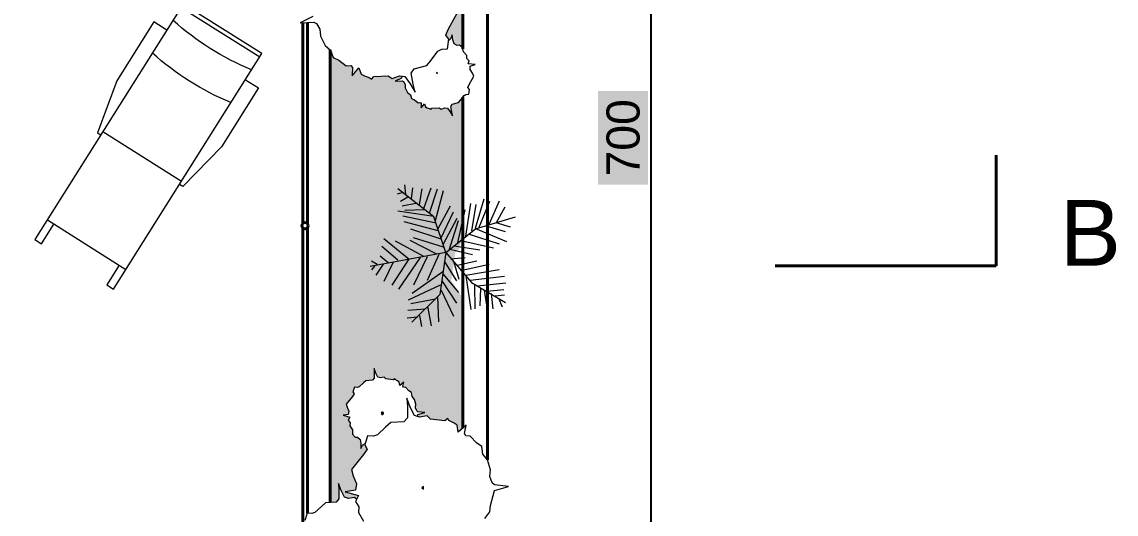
# Model space of a CAD drawing. Header units: inches. Extents: x 4350 to 28384, y -6772 to 993.
# Drawn here: x 25316.7 to 25811.5, y -3672.4 to -3449.8 of the extents above; entities that cross this region are included whole.
import ezdxf

# ---------------------------------------------------------------- set-up
doc = ezdxf.new("R2010")
doc.units = ezdxf.units.IN
doc.header["$MEASUREMENT"] = 0
for name, color, linetype, lineweight in [('ARREDAMENTO', 2, 'Continuous', 18), ('MURATURA_section_wall', 7, 'Continuous', 40), ('QUOTE', 3, 'Continuous', 9)]:
    doc.layers.add(name, color=color, linetype=linetype, lineweight=lineweight)
doc.styles.get("Standard").update_dxf_attribs({"font": 'arial.ttf'})
doc.dimstyles.new('ook', dxfattribs={"dimtxt": 15, "dimasz": 10, "dimexe": 10, "dimexo": 10, "dimgap": 5, "dimtad": 1, "dimtoh": 1, "dimdec": 0, "dimzin": 0, "dimdsep": 46, "dimtxsty": 'Standard', "dimblk": 'OBLIQUE', "dimcen": 0.09, "dimdle": 10, "dimadec": 0, "dimazin": 0, "dimtfac": 1, "dimtdec": 0, "dimtofl": 0, "dimtmove": 0, "dimatfit": 3, "dimldrblk": 'OBLIQUE', "dimfxl": 1, "dimtfill": 2, "dimtfillclr": 1, "dimtolj": 1, "dimtzin": 0, "dimarcsym": 0})
pattern_1 = [(127.5, (-49344.116, -62695.2797), (-5.7804713, -0.18898007), [0, -4.56, 0, -5.1, 0, -4.875]), (97.5, (-49344.116, -62695.28), (-8.4664382, 5.3093301), [0, -2.46, 0, -4.11, 0, -1.575]), (57.5, (-49344.116, -62698.9697), (-0.01697716, 9.34242559), [0, -1.5, 0, -5.4, 0, -7.05]), (47.5, (-49344.116, -62698.97), (-2.6330267, 9.0183798), [0, -0.75, 0, -3.54, 0, -4.05])]

# ---------------------------------------------------------------- blocks, each defined once
blk = doc.blocks.new('SOL')
for p, q in [((-0.6316, 0.1064), (-0.9872, 0.0302)), ((-0.1744, 0.1064), (-0.6316, 0.1064)), ((-0.1744, 0.0048), (-0.1744, 0.1064)), ((-1.6476, -0.6048), (-1.6476, 0.0048)), ((-0.9872, 0.0302), (-0.9872, 0.0048)), ((-0.9618, -0.6048), (-0.9618, 0.0048)), ((0.0034, -0.6048), (0.0034, 0.0048)), ((-0.9872, -0.6302), (-0.9872, -0.6048)), ((-0.6316, -0.7064), (-0.9872, -0.6302)), ((-0.1744, -0.6048), (-0.1744, -0.7064)), ((-0.1744, -0.7064), (-0.6316, -0.7064))]:
    blk.add_line(p, q)
blk.add_lwpolyline([(-1.6476, -0.046), (-1.8, -0.046), (-1.8, 0.0048), (0.0288, 0.0048), (0.0288, -0.6048), (-1.8, -0.6048), (-1.8, -0.554), (-1.6476, -0.554)])
for centre in [(1.4512, -0.3), (1.7052, -0.3)]:
    blk.add_arc(centre, 1.829, 170.40687, 189.59313)
blk = doc.blocks.new('_Oblique')
at = {"color": 0, "linetype": 'ByBlock', "lineweight": -2}
blk.add_line((-0.5, -0.5), (0.5, 0.5), dxfattribs=at)
blk = doc.blocks.new('*D42')
at = {"layer": 'Defpoints', "color": 0, "transparency": 16777216}
for p in [(25527.39, -3152.39), (25601.28, -3152.39), (25527.14, -3852.11)]:
    blk.add_point(p, dxfattribs=at)
at = {"layer": 'QUOTE', "color": 0, "lineweight": -2, "transparency": 16777216}
for p, q in [((25601.28, -3862.11), (25601.28, -3142.39)), ((25537.39, -3152.39), (25611.28, -3152.39)), ((25537.14, -3852.11), (25611.28, -3852.11))]:
    blk.add_line(p, q, dxfattribs=at)
at = {"layer": 'QUOTE', "color": 0, "lineweight": -2, "transparency": 16777216, "xscale": 10, "yscale": 10, "zscale": 10}
for p, rotation in [((25601.28, -3152.39), 90), ((25601.28, -3852.11), 270)]:
    blk.add_blockref('_Oblique', p, dxfattribs=dict(at, rotation=rotation))
at = {"layer": 'QUOTE', "color": 0, "transparency": 16777216, "insert": (25588.62, -3502.25), "char_height": 15, "attachment_point": 5, "rotation": 90, "bg_fill": 1, "box_fill_scale": 1.25, "bg_fill_color": 1, "bg_fill_transparency": 0}
blk.add_mtext('\\A1;700', dxfattribs=at)

msp = doc.modelspace()

# ---------------------------------------------------------------- hatches: boundary and pattern name
at = {"layer": 'ARREDAMENTO'}
h = msp.add_hatch(dxfattribs=at)
h.set_pattern_fill('AR-SAND', color=256, scale=3, angle=90, style=0)
h.set_pattern_definition(pattern_1)
h.paths.add_polyline_path([(25479.8, -3254.87), (25478.68, -3252.14), (25477.69, -3248.28), (25475.54, -3246.34), (25471.32, -3248.56), (25475.08, -3243.61), (25473.43, -3242.8), (25473.23, -3243.97), (25470.78, -3245.23), (25469.69, -3246.9), (25470.32, -3250.11), (25471.31, -3253.45), (25469.69, -3251), (25470.37, -3237.49), (25465.32, -3218.57), (25461.32, -3221.24), (25456.35, -3224.09), (25456.04, -3249.62), (25456.04, -3345.26), (25463.89, -3351.37), (25463.95, -3351.38), (25467.47, -3361.96), (25468.51, -3361.12), (25468.56, -3360.96), (25468.68, -3360.99), (25467.47, -3361.96), (25473.26, -3368.63), (25473.34, -3368.62), (25473.36, -3368.75), (25467.47, -3361.96), (25465.72, -3374.24), (25459.04, -3380.92), (25456.04, -3381.2), (25456.04, -3424.95), (25457.61, -3423.21), (25458.6, -3419.73), (25461.17, -3419.28), (25463.12, -3418.32), (25464.28, -3415.85), (25467.96, -3414.17), (25471.44, -3414.39), (25474.82, -3412.56), (25475.69, -3409.94), (25477.69, -3412.27), (25480.87, -3412.34), (25483.89, -3411.4), (25486.29, -3413.04), (25489.95, -3414.27), (25492.94, -3411.68), (25493.96, -3408.4), (25494.73, -3412.81), (25495.87, -3416.33), (25498.53, -3417.93), (25500.59, -3417.58), (25503.35, -3419.78), (25504.27, -3423.54), (25507.25, -3426.95), (25507.45, -3429.6), (25509.41, -3431.73), (25508.58, -3434.56), (25514.77, -3435.14), (25510.28, -3436.75), (25510.26, -3439.64), (25512.43, -3442.98), (25513.69, -3445.65), (25509.44, -3453.21), (25508.32, -3455.88), (25509.7, -3457.71), (25509.62, -3458.3), (25510.68, -3457.38), (25511.19, -3455.74), (25511.58, -3457.95), (25512.15, -3459.71), (25513.48, -3460.51), (25514.51, -3460.33), (25515.89, -3461.43), (25516.04, -3462.02), (25516.04, -3336.35), (25515.46, -3332.45), (25506.41, -3322), (25501.01, -3305.8), (25500.9, -3305.71), (25500.98, -3305.72), (25506.41, -3322), (25508.01, -3320.72), (25508.09, -3320.47), (25508.27, -3320.51), (25515.44, -3314.77), (25516.04, -3310.85), (25516.04, -3279.33), (25515.38, -3279.68), (25514.7, -3280.71), (25515.09, -3282.72), (25515.71, -3284.81), (25514.7, -3283.28), (25513.15, -3281.27), (25511.97, -3281.02), (25509.46, -3282.69), (25507.91, -3282.6), (25505.41, -3282.34), (25504.5, -3282.65), (25503.53, -3283.53), (25501.77, -3282.32), (25501.57, -3281.19), (25500.2, -3280.7), (25495.98, -3279.71), (25495.42, -3278.35), (25494.93, -3276.42), (25493.85, -3275.45), (25491.74, -3276.56), (25493.62, -3274.08), (25492.3, -3273.43), (25492.18, -3271.99), (25491.27, -3271.02), (25491.02, -3268.77), (25489.94, -3267.16), (25490.06, -3265.4), (25490.89, -3264.76), (25491.2, -3263.24), (25490.29, -3261.63), (25488.93, -3259.85), (25490.48, -3260.59), (25491.88, -3260.42), (25491.38, -3260.08), (25490.97, -3257.83), (25488.24, -3256.85)])
h.paths.add_polyline_path([(25482.35, -3353.11), (25482.39, -3353.12), (25482.4, -3353.09)], flags=16)
h.paths.add_polyline_path([(25456.04, -3164.9), (25456.04, -3199.69), (25456.83, -3226.75), (25458.95, -3226.76), (25461.73, -3239.79), (25463.18, -3222.64), (25462.82, -3238.14), (25462.95, -3213.6), (25470.24, -3221.92), (25474.7, -3209.76), (25476.06, -3208.96), (25471.66, -3204.3), (25476.09, -3207.66), (25478.81, -3206.6), (25479.54, -3205.78), (25479.16, -3202.73), (25481.68, -3203.87), (25485.32, -3202.61), (25487.51, -3199.89), (25491.24, -3198.31), (25493.84, -3199.13), (25495.87, -3198.34), (25497.93, -3196.75), (25501.16, -3198.38), (25503.81, -3198.39), (25507.28, -3195.21), (25509.1, -3192.01), (25508.64, -3195.7), (25508.81, -3198.91), (25510.46, -3200.2), (25514.02, -3200.54), (25516.04, -3201.08), (25516.04, -3164.9)])
h = msp.add_hatch(dxfattribs=at)
h.set_pattern_fill('AR-SAND', color=2, scale=3, angle=90, style=0)
h.set_pattern_definition(pattern_1)
h.paths.add_polyline_path([(25494.38, -3691.04), (25491.58, -3691.86), (25490.12, -3697.23), (25489.91, -3699.51), (25488.03, -3701.95), (25485.94, -3703.9), (25485.53, -3705.53), (25486.99, -3707.65), (25489.07, -3709.76), (25486.36, -3708.62), (25482.61, -3708.3), (25480.94, -3709.6), (25479.68, -3712.2), (25477.6, -3712.2), (25475.93, -3712.69), (25474.68, -3714.48), (25471.55, -3715.3), (25468.83, -3714.65), (25465.91, -3715.62), (25464.87, -3717.58), (25463.62, -3715.46), (25461.11, -3714.97), (25458.61, -3715.3), (25456.94, -3713.67), (25456.04, -3713.18), (25456.04, -3846.04), (25516.04, -3846.04), (25516.04, -3686.15), (25515.54, -3687.18), (25512.93, -3687.18), (25510.85, -3687.79), (25509.28, -3690.03), (25505.37, -3691.04), (25501.98, -3690.23), (25498.33, -3691.45), (25497.02, -3693.89), (25495.46, -3691.25)])
h.paths.add_polyline_path([(25468.41, -3764.77), (25468.47, -3764.79), (25468.5, -3764.74)], flags=16)
h.paths.add_polyline_path([(25474.07, -3475.07), (25471.54, -3474.27), (25470.09, -3473.49), (25469.05, -3470.58), (25465.97, -3474.21), (25466.12, -3470.47), (25465.43, -3469.55), (25463.34, -3469.71), (25459.99, -3467.2), (25457.39, -3466), (25456.29, -3462.68), (25456.04, -3462.46), (25456.04, -3667.14), (25458.82, -3666.95), (25460.07, -3665.49), (25460.07, -3661.42), (25459.86, -3658.49), (25461.11, -3661.74), (25462.57, -3664.67), (25464.45, -3665.32), (25467.16, -3664.84), (25468.04, -3665.63), (25468.85, -3663.98), (25462.85, -3662.36), (25467.55, -3661.54), (25468.07, -3658.69), (25466.5, -3655.03), (25465.72, -3652.18), (25471.2, -3645.47), (25472.76, -3643.03), (25471.72, -3640.99), (25471.9, -3640.42), (25470.69, -3641.15), (25469.91, -3642.67), (25469.91, -3640.43), (25469.65, -3638.6), (25468.48, -3637.58), (25467.43, -3637.58), (25466.26, -3636.26), (25466.13, -3634.33), (25464.96, -3632.4), (25465.09, -3631.07), (25464.3, -3629.85), (25464.96, -3628.53), (25461.96, -3627.72), (25464.3, -3627.31), (25464.57, -3625.88), (25463.78, -3624.05), (25463.39, -3622.63), (25466.13, -3619.27), (25466.91, -3618.05), (25466.39, -3617.03), (25467.04, -3615), (25468.35, -3615.1), (25469.26, -3614.8), (25471.09, -3613.07), (25472.26, -3612.05), (25475.26, -3611.85), (25476.04, -3610.93), (25476.04, -3608.39), (25475.91, -3606.56), (25476.69, -3608.59), (25477.61, -3610.42), (25478.78, -3610.83), (25480.48, -3610.52), (25481.26, -3611.24), (25484.52, -3611.64), (25485.17, -3611.13), (25485.43, -3611.54), (25486.61, -3612.15), (25487.26, -3612.66), (25487.52, -3614.19), (25489.35, -3612.66), (25488.95, -3614.49), (25489.22, -3615), (25490.26, -3615.1), (25491.69, -3616.63), (25492.87, -3617.44), (25493.13, -3619.17), (25494.17, -3620.49), (25494.82, -3622.73), (25494.69, -3624.26), (25495.21, -3625.68), (25495.74, -3626.09), (25498.87, -3626.5), (25495.74, -3627.41), (25495.51, -3628.24), (25496.5, -3628.58), (25499.89, -3627.97), (25501.46, -3629.39), (25507.98, -3630.21), (25509.28, -3629.19), (25509.8, -3630), (25512.15, -3631.22), (25513.46, -3632.24), (25513.98, -3635.29), (25516.04, -3633.57), (25516.04, -3574.73), (25510.83, -3566.95), (25512.66, -3554.13), (25495.78, -3557.24), (25495.9, -3557.05), (25496.07, -3557.19), (25512.66, -3554.13), (25507.26, -3537.93), (25507.15, -3537.84), (25507.24, -3537.86), (25512.66, -3554.13), (25514.26, -3552.85), (25516.04, -3547.13), (25516.04, -3483.88), (25515.12, -3485.11), (25514.14, -3486.31), (25511.22, -3487.03), (25510.6, -3488.06), (25511.04, -3490.57), (25511.48, -3492.35), (25510.36, -3490.48), (25509.15, -3488.83), (25507.92, -3488.63), (25506.3, -3489.23), (25505.41, -3488.66), (25502.13, -3488.82), (25501.57, -3489.43), (25501.25, -3489.08), (25499.99, -3488.68), (25499.26, -3488.29), (25498.74, -3486.83), (25497.2, -3488.64), (25497.27, -3486.77), (25496.93, -3486.32), (25495.88, -3486.4), (25494.21, -3485.14), (25492.91, -3484.54), (25492.36, -3482.88), (25491.1, -3481.76), (25490.07, -3479.66), (25489.94, -3478.14), (25489.18, -3476.82), (25488.6, -3476.51), (25485.44, -3476.65), (25488.37, -3475.21), (25488.45, -3474.36), (25487.42, -3474.19), (25484.18, -3475.37), (25482.39, -3474.24), (25475.83, -3474.56), (25474.72, -3475.78)])

# ---------------------------------------------------------------- linework, layer by layer
for p, q in [((25486.47, -3527.64), (25488.7, -3526.99)), ((25486.47, -3527.64), (25488.7, -3526.99)), ((25502.94, -3537.93), (25486.74, -3525.33)), ((25502.94, -3537.93), (25486.74, -3525.33)), ((25490.37, -3527.86), (25489.81, -3523.51)), ((25490.37, -3527.86), (25489.81, -3523.51)), ((25492.88, -3529.81), (25493.44, -3524.81)), ((25492.88, -3529.81), (25493.44, -3524.81)), ((25496.5, -3532.42), (25497.62, -3525.25)), ((25496.5, -3532.42), (25497.62, -3525.25)), ((25498.45, -3534.16), (25501.8, -3524.81)), ((25498.45, -3534.16), (25501.8, -3524.81)), ((25500.96, -3536.33), (25504.58, -3525.25)), ((25500.96, -3536.33), (25504.58, -3525.25)), ((25503.75, -3539.59), (25507.37, -3526.12)), ((25503.75, -3539.59), (25507.37, -3526.12)), ((25487.86, -3530.9), (25491.21, -3528.94)), ((25487.86, -3530.9), (25491.21, -3528.94)), ((25488.7, -3533.07), (25494.83, -3531.77)), ((25488.7, -3533.07), (25494.83, -3531.77)), ((25517.4, -3546.77), (25519.63, -3531.99)), ((25517.4, -3546.77), (25519.63, -3531.99)), ((25520.19, -3544.37), (25522.14, -3532.42)), ((25520.19, -3544.37), (25522.14, -3532.42)), ((25521.86, -3543.07), (25525.76, -3529.81)), ((25521.86, -3543.07), (25525.76, -3529.81)), ((25523.53, -3542.64), (25528.27, -3530.9)), ((25523.53, -3542.64), (25528.27, -3530.9)), ((25527.99, -3541.33), (25532.73, -3530.68)), ((25527.99, -3541.33), (25532.73, -3530.68)), ((25502.91, -3537.85), (25486.75, -3535.46)), ((25502.91, -3537.85), (25486.75, -3535.46)), ((25504.02, -3540.9), (25488.98, -3537.64)), ((25504.02, -3540.9), (25488.98, -3537.64)), ((25489.81, -3535.03), (25498.45, -3534.59)), ((25489.81, -3535.03), (25498.45, -3534.59)), ((25504.86, -3543.29), (25510.43, -3533.07)), ((25504.86, -3543.29), (25510.43, -3533.07)), ((25506.25, -3547.42), (25511.83, -3535.68)), ((25506.25, -3547.42), (25511.83, -3535.68)), ((25513.78, -3549.59), (25517.12, -3534.81)), ((25513.78, -3549.59), (25517.12, -3534.81)), ((25531.33, -3540.46), (25535.23, -3533.51)), ((25531.33, -3540.46), (25535.23, -3533.51)), ((25504.86, -3544.37), (25489.53, -3540.24)), ((25504.86, -3544.37), (25489.53, -3540.24)), ((25508.34, -3554.13), (25502.94, -3537.93)), ((25508.34, -3554.13), (25502.94, -3537.93)), ((25507.37, -3550.24), (25513.5, -3538.51)), ((25507.37, -3550.24), (25513.5, -3538.51)), ((25509.88, -3553.07), (25514.06, -3539.59)), ((25509.88, -3553.07), (25514.06, -3539.59)), ((25521.84, -3543.33), (25539.84, -3537.93)), ((25521.84, -3543.33), (25539.84, -3537.93)), ((25526.6, -3541.98), (25535.23, -3544.59)), ((25526.6, -3541.98), (25535.23, -3544.59)), ((25531.05, -3540.46), (25537.46, -3542.42)), ((25531.05, -3540.46), (25537.46, -3542.42)), ((25506.25, -3548.07), (25492.6, -3543.51)), ((25506.25, -3548.07), (25492.6, -3543.51)), ((25507.37, -3551.76), (25493.72, -3547.42)), ((25507.37, -3551.76), (25493.72, -3547.42)), ((25508.34, -3554.13), (25521.84, -3543.33)), ((25508.34, -3554.13), (25521.84, -3543.33)), ((25518.51, -3545.68), (25532.45, -3550.24)), ((25518.51, -3545.68), (25532.45, -3550.24)), ((25521.86, -3543.29), (25535.79, -3549.16)), ((25521.86, -3543.29), (25535.79, -3549.16)), ((25486.75, -3557.63), (25479.5, -3551.33)), ((25486.75, -3557.63), (25479.5, -3551.33)), ((25491.76, -3557.2), (25480.34, -3547.85)), ((25491.76, -3557.2), (25480.34, -3547.85)), ((25498.45, -3555.89), (25485.63, -3548.94)), ((25498.45, -3555.89), (25485.63, -3548.94)), ((25504.3, -3554.81), (25492.32, -3548.72)), ((25504.3, -3554.81), (25492.32, -3548.72)), ((25510.16, -3552.63), (25520.46, -3555.02)), ((25510.16, -3552.63), (25520.46, -3555.02)), ((25512.11, -3551.11), (25523.81, -3552.85)), ((25512.11, -3551.11), (25523.81, -3552.85)), ((25515.17, -3548.72), (25529.94, -3551.98)), ((25515.17, -3548.72), (25529.94, -3551.98)), ((25508.34, -3554.13), (25474.14, -3560.43)), ((25508.34, -3554.13), (25474.14, -3560.43)), ((25482.29, -3558.72), (25478.67, -3555.68)), ((25482.29, -3558.72), (25478.67, -3555.68)), ((25491.49, -3557.2), (25483.96, -3568.94)), ((25491.49, -3557.2), (25483.96, -3568.94)), ((25496.78, -3556.33), (25487.03, -3570.67)), ((25496.78, -3556.33), (25487.03, -3570.67)), ((25493.99, -3568.72), (25500.12, -3555.89)), ((25493.99, -3568.72), (25500.12, -3555.89)), ((25500.12, -3566.54), (25505.42, -3554.81)), ((25500.12, -3566.54), (25505.42, -3554.81)), ((25508.34, -3554.13), (25505.64, -3573.03)), ((25508.34, -3554.13), (25505.64, -3573.03)), ((25508.34, -3554.13), (25520.04, -3567.63)), ((25508.34, -3554.13), (25520.04, -3567.63)), ((25510.43, -3556.98), (25517.12, -3556.33)), ((25510.43, -3556.98), (25517.12, -3556.33)), ((25477.27, -3559.59), (25474.77, -3558.07)), ((25477.27, -3559.59), (25474.77, -3558.07)), ((25476.16, -3560.24), (25474.77, -3561.98)), ((25476.16, -3560.24), (25474.77, -3561.98)), ((25480.06, -3559.37), (25476.72, -3564.37)), ((25480.06, -3559.37), (25476.72, -3564.37)), ((25484.52, -3558.5), (25480.34, -3567.2)), ((25484.52, -3558.5), (25480.34, -3567.2)), ((25507.65, -3558.07), (25513.22, -3566.98)), ((25507.65, -3558.07), (25513.22, -3566.98)), ((25511.83, -3558.07), (25514.33, -3566.11)), ((25511.83, -3558.07), (25514.33, -3566.11)), ((25513.5, -3559.81), (25522.42, -3557.85)), ((25513.5, -3559.81), (25522.42, -3557.85)), ((25515.17, -3562.2), (25527.99, -3559.37)), ((25515.17, -3562.2), (25527.99, -3559.37)), ((25517.4, -3564.37), (25532.45, -3561.76)), ((25517.4, -3564.37), (25532.45, -3561.76)), ((25507.09, -3562.85), (25493.16, -3572.63)), ((25507.09, -3562.85), (25493.16, -3572.63)), ((25506.53, -3566.98), (25513.22, -3576.98)), ((25506.53, -3566.98), (25513.22, -3576.98)), ((25507.09, -3563.72), (25514.06, -3572.2)), ((25507.09, -3563.72), (25514.06, -3572.2)), ((25516.01, -3563.28), (25516.01, -3572.2)), ((25516.01, -3563.28), (25516.01, -3572.2)), ((25517.4, -3564.59), (25519.63, -3579.8)), ((25517.4, -3564.59), (25519.63, -3579.8)), ((25519.35, -3566.54), (25534.95, -3564.81)), ((25519.35, -3566.54), (25534.95, -3564.81)), ((25491.49, -3575.46), (25505.98, -3568.72)), ((25491.49, -3575.46), (25505.98, -3568.72)), ((25506.25, -3571.11), (25511.83, -3582.85)), ((25506.25, -3571.11), (25511.83, -3582.85)), ((25520.04, -3567.63), (25535.34, -3576.63)), ((25520.04, -3567.63), (25535.34, -3576.63)), ((25521.3, -3568.72), (25521.58, -3579.59)), ((25521.3, -3568.72), (25521.58, -3579.59)), ((25522.69, -3569.15), (25535.51, -3567.85)), ((25522.69, -3569.15), (25535.51, -3567.85)), ((25524.09, -3570.24), (25523.81, -3578.28)), ((25524.09, -3570.24), (25523.81, -3578.28)), ((25525.76, -3571.11), (25527.15, -3579.8)), ((25525.76, -3571.11), (25527.15, -3579.8)), ((25526.87, -3571.54), (25534.68, -3570.89)), ((25526.87, -3571.54), (25534.68, -3570.89)), ((25492.6, -3577.2), (25503.75, -3575.02)), ((25492.6, -3577.2), (25503.75, -3575.02)), ((25505.64, -3573.03), (25493.04, -3585.63)), ((25505.64, -3573.03), (25493.04, -3585.63)), ((25504.58, -3574.15), (25505.14, -3585.45)), ((25504.58, -3574.15), (25505.14, -3585.45)), ((25528.82, -3572.63), (25529.66, -3579.59)), ((25528.82, -3572.63), (25529.66, -3579.59)), ((25530.5, -3573.72), (25534.95, -3573.28)), ((25530.5, -3573.72), (25534.95, -3573.28)), ((25532.17, -3574.8), (25533.84, -3578.72)), ((25532.17, -3574.8), (25533.84, -3578.72)), ((25491.21, -3580.24), (25499.01, -3579.59)), ((25491.21, -3580.24), (25499.01, -3579.59)), ((25500.12, -3578.5), (25501.8, -3587.19)), ((25500.12, -3578.5), (25501.8, -3587.19)), ((25495.67, -3583.28), (25490.93, -3583.72)), ((25495.67, -3583.28), (25490.93, -3583.72)), ((25496.5, -3582.63), (25497.34, -3587.63)), ((25496.5, -3582.63), (25497.34, -3587.63))]:
    msp.add_line(p, q, dxfattribs=at)
for points in [[(25448.32, -3447.34), (25442.46, -3450.22), (25448.77, -3449.94), (25449.94, -3450.57), (25451.45, -3453.19), (25451.72, -3456.25), (25453.78, -3460.43), (25456.29, -3462.68), (25457.39, -3466), (25459.99, -3467.2), (25463.34, -3469.71), (25465.43, -3469.55), (25466.12, -3470.47), (25465.97, -3474.21), (25469.05, -3470.58), (25470.09, -3473.49), (25471.54, -3474.27), (25474.07, -3475.07), (25474.72, -3475.78), (25475.83, -3474.56), (25482.39, -3474.24), (25484.18, -3475.37), (25487.42, -3474.19), (25489.87, -3474.59), (25492.3, -3477.88), (25494.54, -3481.62), (25493.65, -3478.06), (25492.78, -3473.05), (25494.01, -3470.98), (25499.85, -3469.54), (25501.81, -3467.14), (25504.81, -3463.1), (25506.51, -3462.19), (25509.11, -3461.94), (25509.7, -3457.71), (25508.32, -3455.88), (25509.44, -3453.21), (25513.69, -3445.65)], [(25488.45, -3474.39), (25488.37, -3475.21), (25485.44, -3476.65), (25488.6, -3476.51), (25489.18, -3476.82), (25489.94, -3478.14), (25490.07, -3479.66), (25491.1, -3481.76), (25492.36, -3482.88), (25492.91, -3484.54), (25494.21, -3485.14), (25495.88, -3486.4), (25496.93, -3486.32), (25497.27, -3486.77), (25497.2, -3488.64), (25498.74, -3486.83), (25499.26, -3488.29), (25499.99, -3488.68), (25501.25, -3489.08), (25501.57, -3489.43), (25502.13, -3488.82), (25505.41, -3488.66), (25506.3, -3489.23), (25507.92, -3488.63), (25509.15, -3488.83), (25510.36, -3490.48), (25511.48, -3492.35), (25511.04, -3490.57), (25510.6, -3488.06), (25511.22, -3487.03), (25514.14, -3486.31), (25515.12, -3485.11), (25516.62, -3483.09), (25517.47, -3482.63), (25518.77, -3482.51), (25519.06, -3480.39), (25518.37, -3479.48), (25518.94, -3478.14), (25521.06, -3474.37), (25520.43, -3473.03), (25519.34, -3471.36), (25519.35, -3469.91), (25521.6, -3469.11), (25518.5, -3468.82), (25518.92, -3467.41), (25517.94, -3466.34), (25517.84, -3465.01), (25516.35, -3463.31), (25515.89, -3461.43), (25514.51, -3460.33), (25513.48, -3460.51), (25512.15, -3459.71), (25511.58, -3457.95), (25511.19, -3455.74), (25510.68, -3457.38), (25509.54, -3458.37)], [(25495.52, -3628.2), (25495.74, -3627.41), (25498.87, -3626.5), (25495.74, -3626.09), (25495.21, -3625.68), (25494.69, -3624.26), (25494.82, -3622.73), (25494.17, -3620.49), (25493.13, -3619.17), (25492.87, -3617.44), (25491.69, -3616.63), (25490.26, -3615.1), (25489.22, -3615), (25488.95, -3614.49), (25489.35, -3612.66), (25487.52, -3614.19), (25487.26, -3612.66), (25486.61, -3612.15), (25485.43, -3611.54), (25485.17, -3611.13), (25484.52, -3611.64), (25481.26, -3611.24), (25480.48, -3610.52), (25478.78, -3610.83), (25477.61, -3610.42), (25476.69, -3608.59), (25475.91, -3606.56), (25476.04, -3608.39), (25476.04, -3610.93), (25475.26, -3611.85), (25472.26, -3612.05), (25471.09, -3613.07), (25469.26, -3614.8), (25468.35, -3615.1), (25467.04, -3615), (25466.39, -3617.03), (25466.91, -3618.05), (25466.13, -3619.27), (25463.39, -3622.63), (25463.78, -3624.05), (25464.57, -3625.88), (25464.3, -3627.31), (25461.96, -3627.72), (25464.96, -3628.53), (25464.3, -3629.85), (25465.09, -3631.07), (25464.96, -3632.4), (25466.13, -3634.33), (25466.26, -3636.26), (25467.43, -3637.58), (25468.48, -3637.58), (25469.65, -3638.6), (25469.91, -3640.43), (25469.91, -3642.67), (25470.69, -3641.15), (25471.99, -3640.37)], [(25525.98, -3674.36), (25528.33, -3671.31), (25528.59, -3668.46), (25530.41, -3661.74), (25536.67, -3659.91), (25530.41, -3659.1), (25529.37, -3658.29), (25528.33, -3655.44), (25528.59, -3652.39), (25527.28, -3647.91), (25525.19, -3645.26), (25524.67, -3641.81), (25522.33, -3640.18), (25519.46, -3637.13), (25517.37, -3636.92), (25516.85, -3635.9), (25517.63, -3632.24), (25513.98, -3635.29), (25513.46, -3632.24), (25512.15, -3631.22), (25509.8, -3630), (25509.28, -3629.19), (25507.98, -3630.21), (25501.46, -3629.39), (25499.89, -3627.97), (25496.5, -3628.58), (25494.15, -3627.77), (25492.33, -3624.1), (25490.76, -3620.03), (25491.02, -3623.7), (25491.02, -3628.78), (25489.46, -3630.61), (25483.46, -3631.02), (25481.11, -3633.06), (25477.46, -3636.52), (25475.63, -3637.13), (25473.03, -3636.92), (25471.72, -3640.99), (25472.76, -3643.03), (25471.2, -3645.47), (25465.72, -3652.18), (25466.5, -3655.03), (25468.07, -3658.69), (25467.55, -3661.54), (25462.85, -3662.36), (25468.85, -3663.98), (25467.55, -3666.63), (25469.11, -3669.07), (25468.85, -3671.72), (25471.2, -3675.58)], [(25468.2, -3665.78), (25467.16, -3664.84), (25464.45, -3665.32), (25462.57, -3664.67), (25461.11, -3661.74), (25459.86, -3658.49), (25460.07, -3661.42), (25460.07, -3665.49), (25458.82, -3666.95), (25454.02, -3667.28), (25452.14, -3668.91), (25449.22, -3671.67), (25447.76, -3672.16), (25445.67, -3672), (25444.63, -3675.25)]]:
    msp.add_lwpolyline(points, dxfattribs=at)
for points in [[(25504.67, -3472.99), (25504.23, -3472.76), (25504.33, -3473.36)], [(25497.54, -3660.52), (25498.33, -3661.13), (25498.33, -3659.91)]]:
    msp.add_lwpolyline(points, close=True, dxfattribs=at)
at = {"layer": 'MURATURA_section_wall'}
for p, q in [((25527.22, -3647.82), (25527.35, -3246.51)), ((25456.04, -3667.14), (25456.04, -3462.46)), ((25456.04, -3667.14), (25456.04, -3462.46)), ((25757.28, -3560.07), (25757.28, -3510.07)), ((25757.28, -3560.07), (25657.28, -3560.07))]:
    msp.add_line(p, q, dxfattribs=at)
at = {"layer": 'MURATURA_section_wall', "linetype": 'ByBlock'}
for p, q in [((25443.77, -3450.16), (25443.77, -3540.99)), ((25445.77, -3450.07), (25445.77, -3541.03)), ((25443.77, -3543.03), (25443.77, -3679.37)), ((25445.77, -3542.99), (25445.77, -3672.01))]:
    msp.add_line(p, q, dxfattribs=at)
at = {"layer": 'MURATURA_section_wall'}
for points in [[(25516.04, -3279.33), (25516.04, -3462.02)], [(25516.04, -3279.33), (25516.04, -3462.02)], [(25456.04, -3667.14), (25456.04, -3462.46)], [(25456.04, -3667.14), (25456.04, -3462.46)], [(25516.04, -3483.88), (25516.04, -3633.57)], [(25516.04, -3483.88), (25516.04, -3633.57)]]:
    msp.add_lwpolyline(points, dxfattribs=at)
msp.add_lwpolyline([(25479.3, -3626.8), (25479.69, -3627.11), (25479.69, -3626.5)], close=True, dxfattribs=at)
at = {"layer": 'MURATURA_section_wall', "linetype": 'ByBlock'}
msp.add_circle((25444.75, -3542.01), 1.42, dxfattribs=at)

# ---------------------------------------------------------------- block references
at = {"layer": 'ARREDAMENTO', "xscale": -68.82389210178916, "yscale": 68.82389210178916, "zscale": 68.82389210178916, "rotation": 237.7936038915259}
msp.add_blockref('SOL', (25423.85, -3465.63), dxfattribs=at)

# ---------------------------------------------------------------- texts
at = {"layer": 'MURATURA_section_wall'}
msp.add_text('B', height=29.74, rotation=360, dxfattribs=at).set_placement((25785.98, -3560.07))

# ---------------------------------------------------------------- dimensions: what is measured, and where the dimension line sits
at = {"layer": 'QUOTE'}
dim = msp.add_linear_dim(base=(25601.28, -3152.39), p1=(25527.14, -3852.11), p2=(25527.39, -3152.39), angle=90, dimstyle='ook', dxfattribs=at)
dim.commit()
dim.dimension.update_dxf_attribs({"geometry": '*D42', "text_midpoint": (25588.62, -3502.25)})

doc.saveas('drawing.dxf')
